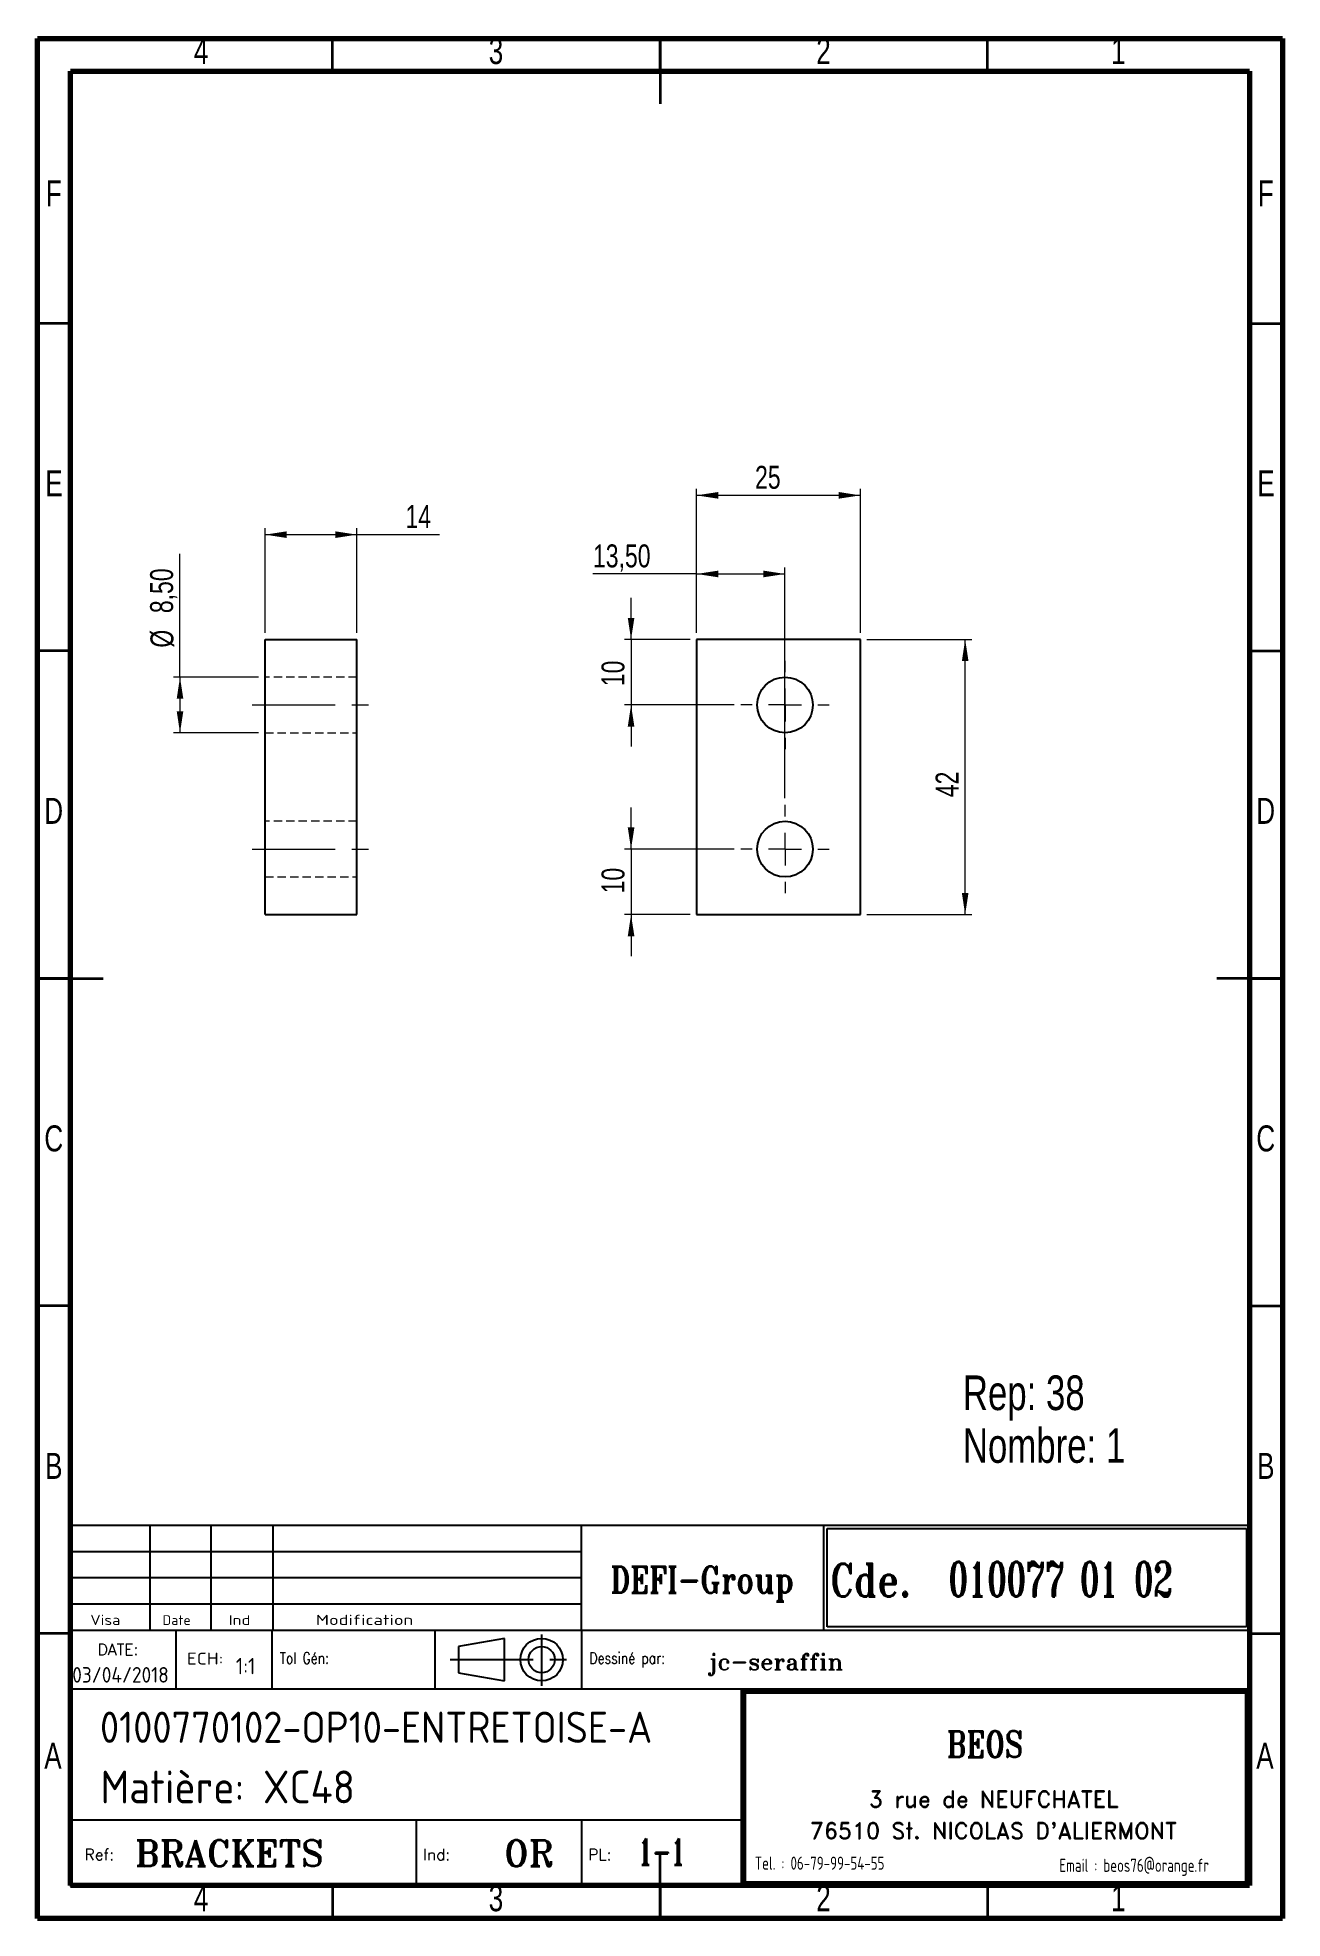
# Model space of a CAD drawing. Header units: millimetres. Extents: x 15 to 205, y 5 to 292.
import ezdxf

# ---------------------------------------------------------------- set-up
doc = ezdxf.new("R2010")
doc.units = ezdxf.units.MM
doc.linetypes.add('CENTERX2', pattern=[20.32, 12.7, -2.54, 2.54, -2.54])
doc.linetypes.add('HIDDEN', pattern=[1.905, 1.27, -0.635])
doc.layers.add('DIMENSIONS', color=176, linetype='Continuous')
doc.styles.add('SLDTEXTSTYLE0', font='TXT', dxfattribs={"width": 0.75})
doc.styles.add('SLDTEXTSTYLE1', font='ISOCP')
doc.styles.add('SLDTEXTSTYLE10', font='ISOCP', dxfattribs={"width": 1.147311})
doc.styles.add('SLDTEXTSTYLE11', font='ISOCP', dxfattribs={"width": 1.385904})
doc.styles.add('SLDTEXTSTYLE12', font='ISOCP', dxfattribs={"width": 1.246461})
doc.styles.add('SLDTEXTSTYLE13', font='ROMAND')
doc.styles.add('SLDTEXTSTYLE2', font='ROMANT', dxfattribs={"width": 0.8})
doc.styles.add('SLDTEXTSTYLE3', font='ISOCP', dxfattribs={"width": 0.8})
doc.styles.add('SLDTEXTSTYLE4', font='ROMANS', dxfattribs={"width": 0.8})
doc.styles.add('SLDTEXTSTYLE5', font='ROMANT')
doc.styles.add('SLDTEXTSTYLE6', font='ROMANS')
doc.styles.add('SLDTEXTSTYLE7', font='ROMANT', dxfattribs={"width": 0.65})
doc.styles.add('SLDTEXTSTYLE8', font='ISOCP', dxfattribs={"width": 1.446157})
doc.styles.add('SLDTEXTSTYLE9', font='ISOCP', dxfattribs={"width": 1.294402})
doc.dimstyles.new('SLDDIMSTYLE0', dxfattribs={"dimtxt": 3.5, "dimasz": 3.302, "dimexe": 0, "dimexo": 0.0625, "dimgap": 0.875, "dimtad": 1, "dimrnd": 1e-09, "dimzin": 12, "dimdsep": 46, "dimtxsty": 'SLDTEXTSTYLE0', "dimsah": 1, "dimcen": 0.09, "dimadec": 0, "dimazin": 3, "dimtfac": 1, "dimtofl": 0, "dimtmove": 0, "dimatfit": 3, "dimfxl": 1, "dimfrac": 2, "dimtolj": 1, "dimtzin": 12, "dimarcsym": 0})
doc.dimstyles.new('SLDDIMSTYLE1', dxfattribs={"dimtxt": 3.5, "dimasz": 3.302, "dimexe": 0, "dimexo": 0.0625, "dimgap": 0.875, "dimtad": 1, "dimrnd": 1e-09, "dimzin": 12, "dimdsep": 46, "dimtxsty": 'SLDTEXTSTYLE0', "dimsah": 1, "dimcen": 0.09, "dimadec": 0, "dimazin": 3, "dimtfac": 1, "dimtmove": 0, "dimatfit": 0, "dimfxl": 1, "dimfrac": 2, "dimtolj": 1, "dimtzin": 12, "dimarcsym": 0})

# ---------------------------------------------------------------- blocks, each defined once
blk = doc.blocks.new('SW_NOTE_0')
at = {"color": 0, "linetype": 'Continuous', "lineweight": 0, "char_height": 5.292, "attachment_point": 1, "style": 'SLDTEXTSTYLE0'}
for s, insert in [('Rep: 38', (0, 6.82)), ('Nombre: 1', (0, -1.23))]:
    blk.add_mtext(s, dxfattribs=dict(at, insert=insert))
blk = doc.blocks.new('_D')
at = {"color": 7, "linetype": 'Continuous', "lineweight": 18}
for p, q in [((115.58, 201.24), (115.58, 223.24)), ((140.58, 222.24), (115.58, 222.24)), ((140.58, 201.24), (140.58, 223.24))]:
    blk.add_line(p, q, dxfattribs=at)
for points in [[(115.58, 222.24), (118.89, 221.73), (118.89, 222.75)], [(140.58, 222.24), (137.28, 222.75), (137.28, 221.73)]]:
    blk.add_solid(points, dxfattribs=at)
at = {"color": 7, "linetype": 'Continuous', "lineweight": 18, "insert": (124.51, 226.75), "char_height": 3.5, "attachment_point": 1, "style": 'SLDTEXTSTYLE0'}
blk.add_mtext('25', dxfattribs=at)
blk = doc.blocks.new('_D_1')
at = {"color": 7, "linetype": 'Continuous', "lineweight": 18}
for p, q in [((115.58, 210.24), (99.77, 210.24)), ((115.58, 201.24), (115.58, 211.24)), ((115.58, 210.24), (129.08, 210.24)), ((129.08, 175.99), (129.08, 211.24))]:
    blk.add_line(p, q, dxfattribs=at)
for points in [[(115.58, 210.24), (118.89, 209.73), (118.89, 210.75)], [(129.08, 210.24), (125.78, 210.75), (125.78, 209.73)]]:
    blk.add_solid(points, dxfattribs=at)
at = {"color": 7, "linetype": 'Continuous', "lineweight": 18, "insert": (99.77, 214.75), "char_height": 3.5, "attachment_point": 1, "style": 'SLDTEXTSTYLE0'}
blk.add_mtext('13,50', dxfattribs=at)
blk = doc.blocks.new('_D_2')
at = {"color": 7, "linetype": 'Continuous', "lineweight": 18}
for p, q in [((141.58, 200.24), (157.58, 200.24)), ((156.58, 158.24), (156.58, 200.24)), ((141.58, 158.24), (157.58, 158.24))]:
    blk.add_line(p, q, dxfattribs=at)
for points in [[(156.58, 200.24), (156.08, 196.94), (157.09, 196.94)], [(156.58, 158.24), (157.09, 161.54), (156.08, 161.54)]]:
    blk.add_solid(points, dxfattribs=at)
at = {"color": 7, "linetype": 'Continuous', "lineweight": 18, "insert": (152.07, 176.16), "char_height": 3.5, "attachment_point": 1, "rotation": 90, "style": 'SLDTEXTSTYLE0'}
blk.add_mtext('42', dxfattribs=at)
blk = doc.blocks.new('_D_3')
at = {"color": 7, "linetype": 'Continuous', "lineweight": 18}
for p, q in [((105.58, 200.24), (105.58, 206.59)), ((114.58, 200.24), (104.58, 200.24)), ((105.58, 200.24), (105.58, 190.24)), ((121.33, 190.24), (104.58, 190.24)), ((105.58, 190.24), (105.58, 183.89))]:
    blk.add_line(p, q, dxfattribs=at)
for points in [[(105.58, 200.24), (106.09, 203.54), (105.08, 203.54)], [(105.58, 190.24), (105.08, 186.94), (106.09, 186.94)]]:
    blk.add_solid(points, dxfattribs=at)
at = {"color": 7, "linetype": 'Continuous', "lineweight": 18, "insert": (101.07, 193.11), "char_height": 3.5, "attachment_point": 1, "rotation": 90, "style": 'SLDTEXTSTYLE0'}
blk.add_mtext('10', dxfattribs=at)
blk = doc.blocks.new('_D_4')
at = {"color": 7, "linetype": 'Continuous', "lineweight": 18}
for p, q in [((105.58, 168.24), (105.58, 174.59)), ((121.33, 168.24), (104.58, 168.24)), ((105.58, 168.24), (105.58, 158.24)), ((114.58, 158.24), (104.58, 158.24)), ((105.58, 158.24), (105.58, 151.89))]:
    blk.add_line(p, q, dxfattribs=at)
for points in [[(105.58, 168.24), (106.09, 171.54), (105.08, 171.54)], [(105.58, 158.24), (105.08, 154.94), (106.09, 154.94)]]:
    blk.add_solid(points, dxfattribs=at)
at = {"color": 7, "linetype": 'Continuous', "lineweight": 18, "insert": (101.07, 161.48), "char_height": 3.5, "attachment_point": 1, "rotation": 90, "style": 'SLDTEXTSTYLE0'}
blk.add_mtext('10', dxfattribs=at)
blk = doc.blocks.new('SW_CENTERMARKSYMBOL_0')
at = {"color": 0, "linetype": 'Continuous', "lineweight": 0}
for p, q in [((0, 5), (0, 6.75)), ((-5, 0), (-6.75, 0)), ((0, 0), (-2.5, 0)), ((0, 0), (0, 2.5)), ((0, 0), (0, -2.5)), ((0, 0), (2.5, 0)), ((5, 0), (6.75, 0)), ((0, -5), (0, -6.75))]:
    blk.add_line(p, q, dxfattribs=at)
blk = doc.blocks.new('SW_CENTERMARKSYMBOL_1')
at = {"color": 0, "linetype": 'Continuous', "lineweight": 0}
for p, q in [((0, 5), (0, 6.75)), ((-5, 0), (-6.75, 0)), ((0, 0), (-2.5, 0)), ((0, 0), (0, 2.5)), ((0, 0), (0, -2.5)), ((0, 0), (2.5, 0)), ((5, 0), (6.75, 0)), ((0, -5), (0, -6.75))]:
    blk.add_line(p, q, dxfattribs=at)
blk = doc.blocks.new('_D_5')
at = {"color": 7, "linetype": 'Continuous', "lineweight": 18}
for p, q in [((49.73, 201.24), (49.73, 217.24)), ((49.73, 216.24), (63.73, 216.24)), ((63.73, 201.24), (63.73, 217.24)), ((63.73, 216.24), (76.32, 216.24))]:
    blk.add_line(p, q, dxfattribs=at)
for points in [[(49.73, 216.24), (53.03, 215.73), (53.03, 216.75)], [(63.73, 216.24), (60.43, 216.75), (60.43, 215.73)]]:
    blk.add_solid(points, dxfattribs=at)
at = {"color": 7, "linetype": 'Continuous', "lineweight": 18, "insert": (71.15, 220.75), "char_height": 3.5, "attachment_point": 1, "style": 'SLDTEXTSTYLE0'}
blk.add_mtext('14', dxfattribs=at)
blk = doc.blocks.new('_D_6')
at = {"color": 7, "linetype": 'Continuous', "lineweight": 18}
for p, q in [((36.73, 194.49), (36.73, 213.31)), ((48.73, 194.49), (35.73, 194.49)), ((36.73, 194.49), (36.73, 185.99)), ((48.73, 185.99), (35.73, 185.99))]:
    blk.add_line(p, q, dxfattribs=at)
for points in [[(36.73, 194.49), (36.23, 191.19), (37.24, 191.19)], [(36.73, 185.99), (37.24, 189.29), (36.23, 189.29)]]:
    blk.add_solid(points, dxfattribs=at)
at = {"color": 7, "linetype": 'Continuous', "lineweight": 18, "char_height": 3.5, "attachment_point": 1, "rotation": 90, "style": 'SLDTEXTSTYLE0'}
for s, insert in [('8,50', (32.17, 204.26)), ('%%c', (32.22, 198.99))]:
    blk.add_mtext(s, dxfattribs=dict(at, insert=insert))

msp = doc.modelspace()

# ---------------------------------------------------------------- linework, layer by layer
at = {"color": 7, "linetype": 'Continuous', "lineweight": 70}
for p, q in [((15, 5), (15, 292)), ((15, 292), (205, 292)), ((205, 292), (205, 5)), ((20, 10), (20, 287)), ((20, 287), (200, 287)), ((200, 287), (200, 10)), ((200, 10), (20, 10)), ((205, 5), (15, 5))]:
    msp.add_line(p, q, dxfattribs=at)
at = {"color": 7, "linetype": 'Continuous', "lineweight": 35}
for p, q in [((60, 287), (60, 292)), ((110, 292.001), (110, 281.999)), ((110, 287), (110, 292)), ((160, 287), (160, 292)), ((20, 248.5), (15, 248.5)), ((200, 248.5), (205, 248.5)), ((20, 198.5), (15, 198.5)), ((200, 198.5), (205, 198.5)), ((14.999, 148.5), (25.001, 148.5)), ((20, 148.5), (15, 148.5)), ((205.001, 148.5), (194.999, 148.5)), ((200, 148.5), (205, 148.5)), ((20, 98.5), (15, 98.5)), ((200, 98.5), (205, 98.5)), ((20, 48.5), (15, 48.5)), ((200, 48.5), (205, 48.5)), ((110, 4.999), (110, 15.001)), ((60, 10), (60, 5)), ((110, 10), (110, 5)), ((160, 10), (160, 5))]:
    msp.add_line(p, q, dxfattribs=at)
at = {"color": 7, "linetype": 'Continuous', "lineweight": 25}
for p, q in [((49.732, 158.238), (49.732, 200.238)), ((49.732, 200.238), (63.732, 200.238)), ((63.732, 158.238), (63.732, 200.238)), ((140.585, 200.238), (115.585, 200.238)), ((115.585, 200.238), (115.585, 158.238)), ((140.585, 158.238), (140.585, 200.238)), ((49.732, 158.238), (63.732, 158.238)), ((115.585, 158.238), (140.585, 158.238))]:
    msp.add_line(p, q, dxfattribs=at)
at = {"color": 7, "linetype": 'HIDDEN', "lineweight": 18}
for p, q in [((63.732, 194.488), (49.732, 194.488)), ((49.732, 185.988), (63.732, 185.988)), ((63.732, 172.488), (49.732, 172.488)), ((49.732, 163.988), (63.732, 163.988))]:
    msp.add_line(p, q, dxfattribs=at)
at = {"color": 7, "linetype": 'CENTERX2', "lineweight": 18}
for p, q in [((47.732, 190.238), (65.732, 190.238)), ((47.732, 168.238), (65.732, 168.238))]:
    msp.add_line(p, q, dxfattribs=at)
at = {"color": 7, "linetype": 'Continuous', "lineweight": 50}
msp.add_line((20, 65.25), (20, 10), dxfattribs=at)
at = {"color": 7, "linetype": 'Continuous', "lineweight": 25}
for centre in [(129.085, 190.238), (129.085, 168.238)]:
    msp.add_circle(centre, 4.25, dxfattribs=at)
at = {"layer": 'DIMENSIONS', "color": 3}
for p, q in [((98, 65), (19.925, 65)), ((32.192, 49), (32.192, 65)), ((41.498, 49), (41.498, 65)), ((50.966, 49), (50.966, 65)), ((20, 61), (98, 61)), ((98, 57), (20, 57)), ((20, 53), (98, 53))]:
    msp.add_line(p, q, dxfattribs=at)
at = {"layer": 'DIMENSIONS', "color": 6}
for p, q in [((19.925, 65), (19.925, 10)), ((200, 10), (200, 65)), ((200, 40), (122.384, 40)), ((122.384, 40), (122.384, 10)), ((199.8, 39.8), (122.584, 39.8)), ((122.584, 39.8), (122.584, 10.2)), ((199.6, 39.6), (122.784, 39.6)), ((122.784, 39.6), (122.784, 10.4)), ((199.4, 39.4), (122.984, 39.4)), ((122.984, 39.4), (122.984, 10.6)), ((199.4, 10.6), (199.4, 39.4)), ((199.6, 10.4), (199.6, 39.6)), ((199.8, 10.2), (199.8, 39.8)), ((19.925, 10), (200, 10)), ((122.584, 10.2), (199.8, 10.2)), ((122.784, 10.4), (199.6, 10.4)), ((122.984, 10.6), (199.4, 10.6))]:
    msp.add_line(p, q, dxfattribs=at)
at = {"layer": 'DIMENSIONS', "color": 1}
for p, q in [((200, 65), (98, 65)), ((98, 49), (98, 65)), ((135, 49), (135, 65)), ((135.5, 49.5), (135.5, 64.5)), ((135.5, 64.5), (199.5, 64.5)), ((199.5, 64.5), (199.5, 49.5)), ((20, 49), (200, 49)), ((36.11, 49), (36.11, 40)), ((50.731, 49), (50.731, 40)), ((75.62, 49), (75.62, 40)), ((98, 49), (98, 40)), ((199.5, 49.5), (135.5, 49.5)), ((122.384, 40), (20, 40)), ((122.384, 20), (20, 20)), ((72.792, 20), (72.792, 10)), ((98, 20), (98, 10))]:
    msp.add_line(p, q, dxfattribs=at)
at = {"layer": 'DIMENSIONS'}
for p, q in [((135.5, 49.5), (135.5, 64.5)), ((135.5, 64.5), (199.5, 64.5)), ((199.5, 64.5), (199.5, 49.5)), ((199.5, 49.5), (135.5, 49.5))]:
    msp.add_line(p, q, dxfattribs=at)
at = {"layer": 'DIMENSIONS', "color": 7}
for p, q in [((86.244, 47.75), (79.244, 46.5)), ((79.244, 46.5), (79.244, 42.5)), ((86.244, 41.25), (86.244, 47.75)), ((79.244, 42.5), (86.244, 41.25))]:
    msp.add_line(p, q, dxfattribs=at)
at = {"layer": 'DIMENSIONS', "color": 3, "linetype": 'CENTERX2'}
for p, q in [((91.934, 48.348), (91.934, 40.513)), ((77.946, 44.5), (96.201, 44.5))]:
    msp.add_line(p, q, dxfattribs=at)
at = {"layer": 'DIMENSIONS', "color": 7}
for radius in [3.25, 2]:
    msp.add_circle((91.934, 44.5), radius, dxfattribs=at)

# ---------------------------------------------------------------- block references
at = {"color": 7, "linetype": 'Continuous', "lineweight": 0}
for name, p in [('SW_CENTERMARKSYMBOL_1', (129.085, 190.238)), ('SW_CENTERMARKSYMBOL_0', (129.085, 168.238)), ('SW_NOTE_0', (156.231, 81.066))]:
    msp.add_blockref(name, p, dxfattribs=at)

# ---------------------------------------------------------------- texts
at = {"color": 7, "linetype": 'Continuous', "lineweight": 0, "char_height": 3.969, "attachment_point": 2, "style": 'SLDTEXTSTYLE0'}
for s, insert in [('4', (39.96, 292.06)), ('3', (84.96, 292.06)), ('2', (134.96, 292.06)), ('1', (179.96, 292.06)), ('F', (17.458, 270.31)), ('F', (202.458, 270.31)), ('E', (17.508, 226.06)), ('E', (202.508, 226.06)), ('D', (17.453, 176.06)), ('D', (202.453, 176.06)), ('C', (17.459, 126.06)), ('C', (202.459, 126.06)), ('B', (17.471, 76.06)), ('B', (202.471, 76.06)), ('A', (17.34, 31.81)), ('A', (202.34, 31.81)), ('4', (39.96, 10.06)), ('3', (84.96, 10.06)), ('2', (134.96, 10.06)), ('1', (179.96, 10.06))]:
    msp.add_mtext(s, dxfattribs=dict(at, insert=insert))
at = {"layer": 'DIMENSIONS'}
for s, insert, char_height, attachment_point, style in [('DEFI-Group', (116.42, 58.701), 4, 2, 'SLDTEXTSTYLE2'), ('Cde.', (136, 59.126), 5, 1, 'SLDTEXTSTYLE2'), ('010077 01 02', (154.066, 59.44), 5.29167, 1, 'SLDTEXTSTYLE7'), ('Visa', (23.041, 51.348), 1.5671, 1, 'SLDTEXTSTYLE12'), ('Date', (34.067, 51.283), 1.4924, 1, 'SLDTEXTSTYLE10'), ('Ind', (44.171, 51.283), 1.4924, 1, 'SLDTEXTSTYLE11'), ('Modification', (57.489, 51.348), 1.56705, 1, 'SLDTEXTSTYLE8'), ('DATE:', (24.156, 46.915), 1.7277, 1, 'SLDTEXTSTYLE6'), ('03/04/2018', (20.286, 43.368), 2.3813, 1, 'SLDTEXTSTYLE1'), ('ECH:', (37.788, 45.56), 1.8141, 1, 'SLDTEXTSTYLE9'), ('1:1', (45.263, 44.764), 2.5, 1, 'SLDTEXTSTYLE1'), ('Tol Gén:', (51.952, 45.598), 1.7277, 1, 'SLDTEXTSTYLE4'), ('Dessiné par:', (99.221, 45.598), 1.72768, 1, 'SLDTEXTSTYLE4'), ('jc-seraffin', (117.355, 45.42), 2.5, 1, 'SLDTEXTSTYLE5'), ('0100770102-OP10-ENTRETOISE-A', (24.515, 36.559), 4.7625, 1, 'SLDTEXTSTYLE1'), ('BEOS', (159.571, 33.595), 4, 2, 'SLDTEXTSTYLE2'), ('Matière: XC48', (24.603, 27.564), 5, 1, 'SLDTEXTSTYLE1'), ('3 rue de NEUFCHATEL', (160.909, 24.448), 2.5, 2, 'SLDTEXTSTYLE13'), ("76510 St. NICOLAS D'ALIERMONT", (160.903, 19.623), 2.5, 2, 'SLDTEXTSTYLE13'), ('Ref:', (22.168, 15.598), 1.7277, 1, 'SLDTEXTSTYLE6'), ('BRACKETS', (29.839, 16.951), 4, 1, 'SLDTEXTSTYLE5'), ('Ind:', (73.826, 15.598), 1.7277, 1, 'SLDTEXTSTYLE6'), ('OR', (86.194, 16.951), 4, 1, 'SLDTEXTSTYLE5'), ('PL:', (99.034, 15.598), 1.7277, 1, 'SLDTEXTSTYLE6'), ('1-1', (106.651, 17.173), 4, 1, 'SLDTEXTSTYLE7'), ('Tel. : 06-79-99-54-55', (134.36, 14.429), 2, 2, 'SLDTEXTSTYLE3'), ('Email : beos76@orange.fr', (182.372, 14.097), 2, 2, 'SLDTEXTSTYLE3')]:
    msp.add_mtext(s, dxfattribs=dict(at, insert=insert, char_height=char_height, attachment_point=attachment_point, style=style))

# ---------------------------------------------------------------- dimensions: what is measured, and where the dimension line sits
at = {"color": 7, "linetype": 'Continuous', "lineweight": 18}
for base, p1, p2, picture, middle in [((115.585, 222.238), (140.585, 200.238), (115.585, 200.238), '_D', (127.097, 222.238)), ((63.732, 216.238), (49.732, 200.238), (63.732, 200.238), '_D_5', (73.732, 216.238)), ((129.085, 210.238), (115.585, 200.238), (129.085, 174.988), '_D_1', (105.585, 210.238))]:
    dim = msp.add_linear_dim(base=base, p1=p1, p2=p2, dimstyle='SLDDIMSTYLE0', dxfattribs=at)
    dim.commit()
    dim.dimension.update_dxf_attribs({"geometry": picture, "text_midpoint": middle, "dimtype": 160})
dim = msp.add_linear_dim(base=(36.734, 185.988), p1=(49.732, 194.488), p2=(49.732, 185.988), angle=90, text='%%c<>', dimstyle='SLDDIMSTYLE0', dxfattribs=at)
dim.commit()
dim.dimension.update_dxf_attribs({"geometry": '_D_6', "text_midpoint": (36.734, 206.15), "dimtype": 160})
for base, p1, p2, dimstyle, picture, middle in [((105.585, 190.238), (115.585, 200.238), (122.335, 190.238), 'SLDDIMSTYLE1', '_D_3', (105.585, 195.7)), ((156.585, 200.238), (140.585, 158.238), (140.585, 200.238), 'SLDDIMSTYLE0', '_D_2', (156.585, 178.745)), ((105.585, 158.238), (122.335, 168.238), (115.585, 158.238), 'SLDDIMSTYLE1', '_D_4', (105.585, 164.064))]:
    dim = msp.add_linear_dim(base=base, p1=p1, p2=p2, angle=90, dimstyle=dimstyle, dxfattribs=at)
    dim.commit()
    dim.dimension.update_dxf_attribs({"geometry": picture, "text_midpoint": middle, "dimtype": 160})

doc.saveas('drawing.dxf')
